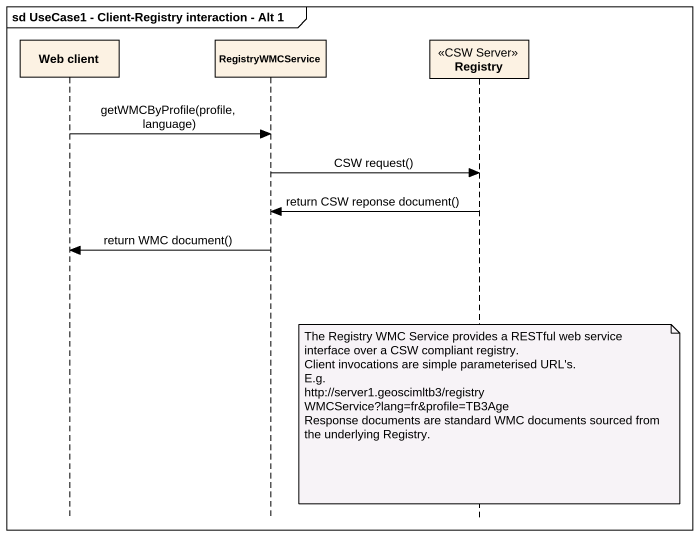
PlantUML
@startuml
mainframe sd UseCase1 - Client-Registry interaction - Alt 1
hide footbox
participant "Web client" as Web_client
participant RegistryWMCService
participant Registry <<CSW Server>>

Web_client -> RegistryWMCService : getWMCByProfile(profile, language)
RegistryWMCService -> Registry : CSW request()
Registry -> RegistryWMCService : return CSW reponse document()
RegistryWMCService -> Web_client : return WMC document()
note over Registry
  The Registry WMC Service provides a RESTful web service interface over a CSW compliant registry.
  Client invocations are simple parameterised URL's.
  E.g.
  http://server1.geoscimltb3/registryWMCService?lang=fr&profile=TB3Age
  Response documents are standard WMC documents sourced from the underlying Registry.
end note
@enduml
